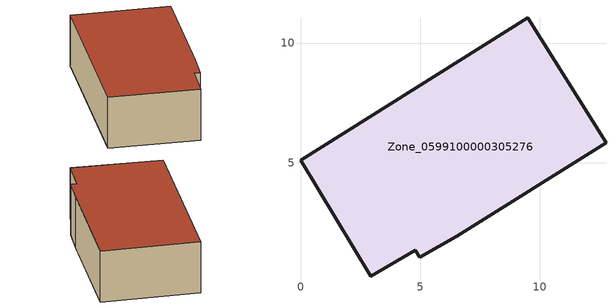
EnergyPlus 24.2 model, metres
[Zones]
Zone_0599100000305276
 floor ground (C_G): 4.98,1.06 4.79,1.36 2.94,0.26 0,5.1 9.5,11.06 12.76,5.84 6.53,1.94 z0
 wall outside (C_F): 6.53,1.94 12.76,5.84 9.5,11.06 0,5.1 2.94,0.26 4.79,1.36 4.98,1.06 6.53,1.94 z0:3.41
 roof outside (C_R): 4.79,1.36 4.98,1.06 6.53,1.94 12.76,5.84 9.5,11.06 0,5.1 2.94,0.26 z3.41
[BUILDING]
Pand.0599100000305276: North Axis=0; Terrain=City; Loads Convergence Tolerance Value=0.04; Temperature Convergence Tolerance Value=0.4; Solar Distribution=FullExterior; Maximum Number of Warmup Days=25; Minimum Number of Warmup Days=1
[Site:Location]
Rotterdam.The.Hague.AP_ZH_NLD Design_Conditions: Latitude=51.96; Longitude=4.45; Time Zone=1; Elevation=-4.5
[SITE:GROUNDTEMPERATURE:BUILDINGSURFACE]
18, 18, 18, 18, 18, 18, 18, 18, 18, 18, 18, 18
[MATERIAL] Thermal Absorptance=0.9; Solar Absorptance=0.7; Visible Absorptance=0.7
Name | Roughness | Thickness | Conductivity | Density | Specific Heat
G.TI.1946 | MediumSmooth | 0.15 | 1 | 540 | 1210
F.TI.1946 | Rough | 0.3 | 0.857143 | 1920 | 840
R.TI.1946 | MediumRough | 0.2 | 0.1 | 1500 | 1000
[CONSTRUCTION]
C_G: G.TI.1946
C_F: F.TI.1946
C_R: R.TI.1946
[ZONE]
Zone_0599100000305276: Type=1; Multiplier=1; Ceiling Height=Autocalculate; Volume=Autocalculate; Floor Area=autocalculate; Part of Total Floor Area=Yes
[ZONEINFILTRATION:DESIGNFLOWRATE]
Infil_Zone_0599100000305276: Zone or ZoneList or Space or SpaceList=Zone_0599100000305276; Schedule=AlwaysOn; Design Flow Rate Calculation Method=Flow/Area; Flow Rate per Floor Area=0.003; Constant Term Coefficient=1; Temperature Term Coefficient=0; Velocity Term Coefficient=0; Velocity Squared Term Coefficient=0
[HVACTEMPLATE:ZONE:IDEALLOADSAIRSYSTEM]
Zone_0599100000305276: Maximum Heating Supply Air Temperature=50; Minimum Cooling Supply Air Temperature=13; Maximum Heating Supply Air Humidity Ratio=0.0156; Minimum Cooling Supply Air Humidity Ratio=0.0077; Heating Limit=NoLimit; Cooling Limit=NoLimit; Dehumidification Control Type=ConstantSensibleHeatRatio; Cooling Sensible Heat Ratio=0.7; Dehumidification Setpoint=60; Humidification Control Type=None; Humidification Setpoint=30; Outdoor Air Method=None; Outdoor Air Flow Rate per Person=0.00944; Outdoor Air Flow Rate per Zone Floor Area=0; Outdoor Air Flow Rate per Zone=0; Demand Controlled Ventilation Type=None; Outdoor Air Economizer Type=NoEconomizer; Heat Recovery Type=None; Sensible Heat Recovery Effectiveness=0.7; Latent Heat Recovery Effectiveness=0.65
[ZONECONTROL:THERMOSTAT]
ThermostatControl_Zone_0599100000305276: Zone or ZoneList=Zone_0599100000305276; Control Type Schedule=DualSetpointControlType; Control 1=Thermostat_Zone_0599100000305276; Temperature Difference Between Cutout And Setpoint=0
[THERMOSTATSETPOINT:DUALSETPOINT]
Thermostat_Zone_0599100000305276: Heating Setpoint Temperature Schedule=HeatingSetpoint_Zone_0599100000305276; Cooling Setpoint Temperature Schedule=CoolingSetpoint_Zone_0599100000305276
[SCHEDULE:COMPACT]
HeatingSetpoint_Zone_0599100000305276: Through: 12/31, For: AllDays, Until: 24:00, 21
CoolingSetpoint_Zone_0599100000305276: Through: 12/31, For: AllDays, Until: 24:00, 24
DualSetpointControlType: Through: 12/31, For: AllDays, Until: 24:00, 4
AlwaysOn: Through: 12/31, For: AllDays, Until: 24:00, 1
